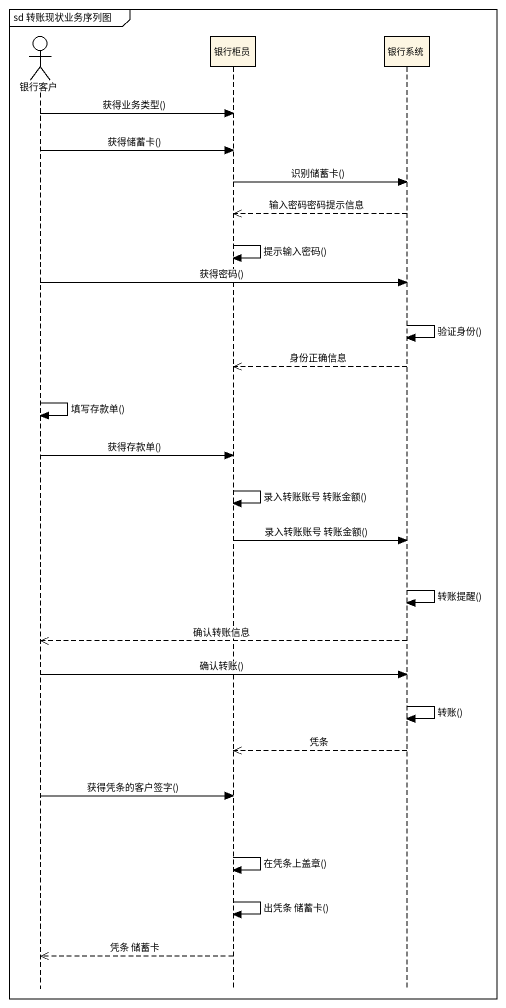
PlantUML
@startuml
mainframe sd 转账现状业务序列图
hide footbox
actor 银行客户
participant 银行柜员
participant 银行系统

银行客户 -> 银行柜员 : 获得业务类型()
银行客户 -> 银行柜员 : 获得储蓄卡()
银行柜员 -> 银行系统 : 识别储蓄卡()
银行系统 -->> 银行柜员 : 输入密码密码提示信息
银行柜员 -> 银行柜员 : 提示输入密码()
银行客户 -> 银行系统 : 获得密码()
银行系统 -> 银行系统 : 验证身份()
银行系统 -->> 银行柜员 : 身份正确信息
银行客户 -> 银行客户 : 填写存款单()
银行客户 -> 银行柜员 : 获得存款单()
银行柜员 -> 银行柜员 : 录入转账账号 转账金额()
银行柜员 -> 银行系统 : 录入转账账号 转账金额()
银行系统 -> 银行系统 : 转账提醒()
银行系统 -->> 银行客户 : 确认转账信息
银行客户 -> 银行系统 : 确认转账()
银行系统 -> 银行系统 : 转账()
银行系统 -->> 银行柜员 : 凭条
银行客户 -> 银行柜员 : 获得凭条的客户签字()
银行柜员 -> 银行柜员 : 在凭条上盖章()
银行柜员 -> 银行柜员 : 出凭条 储蓄卡()
银行柜员 -->> 银行客户 : 凭条 储蓄卡
@enduml
